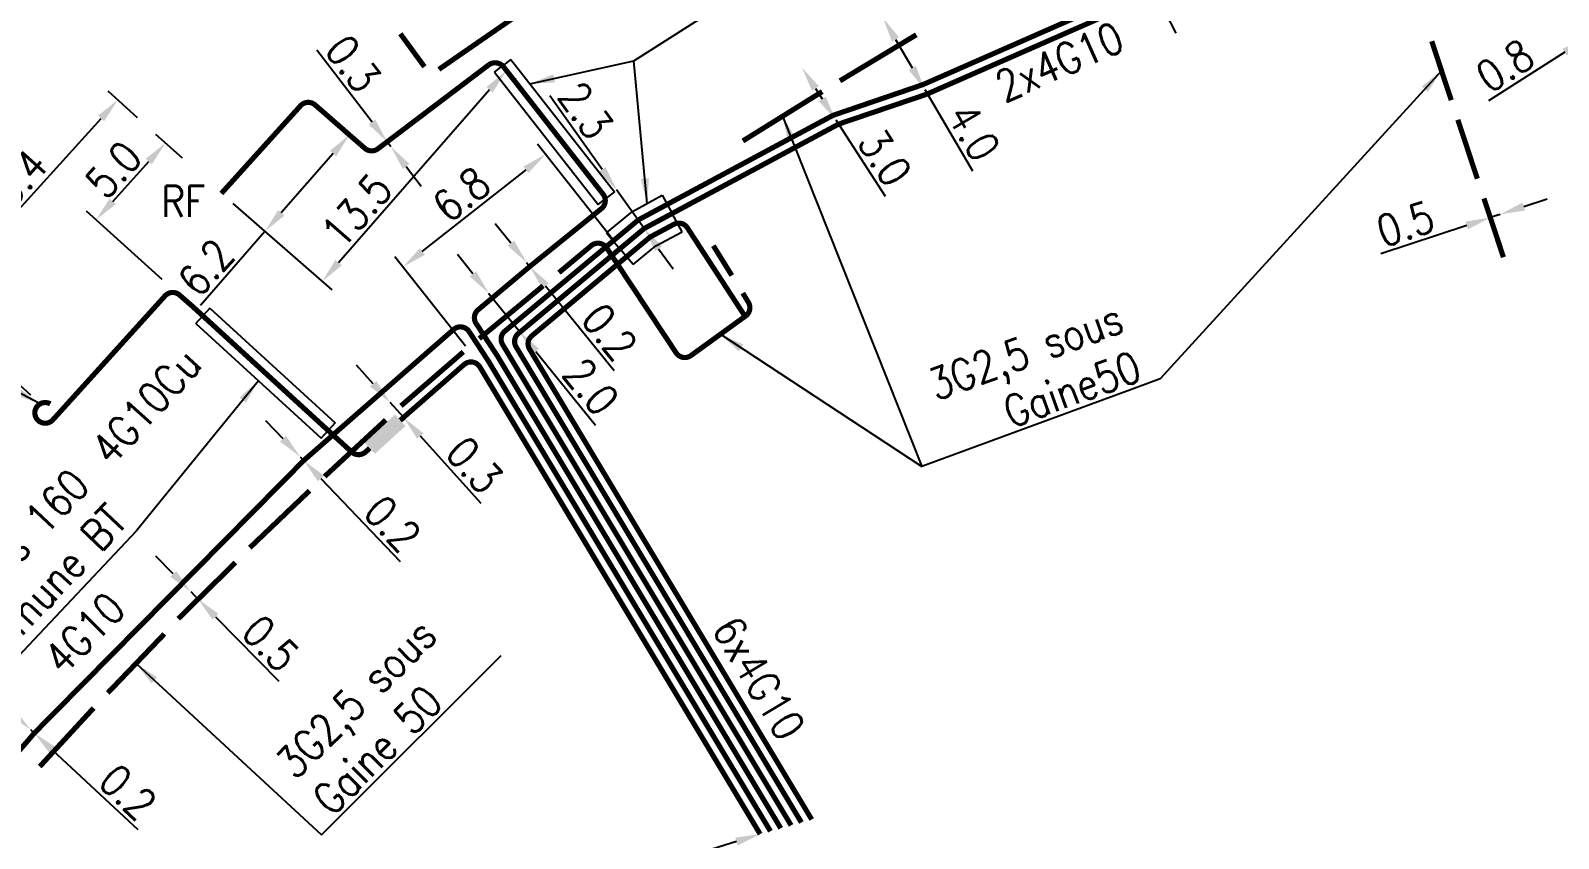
# Model space of a CAD drawing. Header units: millimetres. Extents: x 146415 to 147000, y 142979 to 144000.
# Drawn here: x 146747.6 to 146821.4, y 143028.2 to 143067.2 of the extents above; entities that cross this region are included whole.
import ezdxf
from ezdxf.enums import TextEntityAlignment as Align

# ---------------------------------------------------------------- set-up
doc = ezdxf.new("R2010")
doc.units = ezdxf.units.MM
doc.header["$PDMODE"] = 34
doc.linetypes.add('E_ST_CU', pattern=[2000, 1000, 1000])
doc.layers.get('0').update_dxf_attribs({"linetype": 'CONTINUOUS'})
doc.layers.get('Defpoints').update_dxf_attribs({"linetype": 'CONTINUOUS'})
for name, color, linetype in [('E_100', 3, 'CONTINUOUS'), ('E_300', 7, 'CONTINUOUS'), ('E_400', 7, 'CONTINUOUS')]:
    doc.layers.add(name, color=color, linetype=linetype)
doc.styles.get("Standard").update_dxf_attribs({"font": 'romans.shx', "width": 0.85})
doc.dimstyles.get("Standard").update_dxf_attribs({"dimtxt": 1.5, "dimasz": 1.2, "dimexe": 0.625, "dimexo": 0.625, "dimgap": 0.25, "dimtad": 1, "dimdec": 1, "dimzin": 0, "dimdsep": 46, "dimtxsty": 'Standard', "dimcen": -0.5, "dimadec": 0, "dimazin": 0, "dimtfac": 1, "dimtdec": 1, "dimtmove": 0, "dimatfit": 3, "dimfxl": 0, "dimtolj": 1, "dimtzin": 0, "dimarcsym": 0})

# ---------------------------------------------------------------- blocks, each defined once
blk = doc.blocks.new('*D18')
at = {"layer": 'Defpoints', "color": 0, "linetype": 'Continuous', "transparency": 16777216}
for p in [(146754.101, 143061.776), (146755.38, 143060.618), (146754.409, 143054.754)]:
    blk.add_point(p, dxfattribs=at)
at = {"layer": 'E_100', "color": 0, "linetype": 'Continuous', "lineweight": -2, "transparency": 16777216}
for p, q in [((146754.917, 143061.037), (146753.637, 143062.195)), ((146751.551, 143058.957), (146753.296, 143060.886)), ((146753.945, 143055.173), (146750.282, 143058.487))]:
    blk.add_line(p, q, dxfattribs=at)
at = {"layer": 'E_100', "color": 0, "linetype": 'Continuous', "transparency": 16777216}
for points in [[(146753.147, 143061.02), (146753.444, 143060.752), (146754.101, 143061.776)], [(146751.403, 143059.091), (146751.699, 143058.823), (146750.746, 143058.067)]]:
    blk.add_solid(points, dxfattribs=at)
at = {"layer": 'E_100', "color": 0, "linetype": 'Continuous', "transparency": 16777216, "insert": (146751.594, 143060.495), "char_height": 1.5, "attachment_point": 5, "rotation": 47.86866}
blk.add_mtext('\\A1;5.0', dxfattribs=at)
blk = doc.blocks.new('*D19')
at = {"layer": 'Defpoints', "color": 0, "linetype": 'Continuous', "transparency": 16777216}
for p in [(146751.795, 143063.856), (146753.206, 143062.58), (146748.056, 143049.171)]:
    blk.add_point(p, dxfattribs=at)
at = {"layer": 'E_100', "color": 0, "linetype": 'Continuous', "lineweight": -2, "transparency": 16777216}
for p, q in [((146752.743, 143062.999), (146751.332, 143064.276)), ((146743.612, 143054.809), (146750.99, 143062.966)), ((146747.593, 143049.59), (146742.343, 143054.338))]:
    blk.add_line(p, q, dxfattribs=at)
at = {"layer": 'E_100', "color": 0, "linetype": 'Continuous', "transparency": 16777216}
for points in [[(146750.842, 143063.101), (146751.139, 143062.832), (146751.795, 143063.856)], [(146743.463, 143054.943), (146743.76, 143054.675), (146742.807, 143053.919)]]:
    blk.add_solid(points, dxfattribs=at)
at = {"layer": 'E_100', "color": 0, "linetype": 'Continuous', "transparency": 16777216, "insert": (146746.687, 143059.699), "char_height": 1.5, "attachment_point": 5, "rotation": 47.86866}
blk.add_mtext('\\A1;13.4', dxfattribs=at)
blk = doc.blocks.new('*D29')
at = {"layer": 'Defpoints', "color": 0, "linetype": 'Continuous', "transparency": 16777216}
for p in [(146772.451, 143061.23), (146776.075, 143056.642), (146768.972, 143051.467)]:
    blk.add_point(p, dxfattribs=at)
at = {"layer": 'E_100', "color": 0, "linetype": 'Continuous', "lineweight": -2, "transparency": 16777216}
for p, q in [((146775.688, 143057.132), (146772.064, 143061.72)), ((146766.502, 143056.53), (146771.509, 143060.486)), ((146768.584, 143051.958), (146765.173, 143056.276))]:
    blk.add_line(p, q, dxfattribs=at)
at = {"layer": 'E_100', "color": 0, "linetype": 'Continuous', "transparency": 16777216}
for points in [[(146771.385, 143060.643), (146771.633, 143060.329), (146772.451, 143061.23)], [(146766.378, 143056.686), (146766.626, 143056.373), (146765.56, 143055.786)]]:
    blk.add_solid(points, dxfattribs=at)
at = {"layer": 'E_100', "color": 0, "linetype": 'Continuous', "transparency": 16777216, "insert": (146768.386, 143059.292), "char_height": 1.5, "attachment_point": 5, "rotation": 38.30984}
blk.add_mtext('\\A1;6.8', dxfattribs=at)
blk = doc.blocks.new('*D30')
at = {"layer": 'Defpoints', "color": 0, "linetype": 'Continuous', "transparency": 16777216}
for p in [(146764.934, 143049.251), (146764.934, 143049.251), (146765.602, 143048.508)]:
    blk.add_point(p, dxfattribs=at)
at = {"layer": 'E_100', "color": 0, "linetype": 'Continuous', "lineweight": -2, "transparency": 16777216}
for p, q in [((146764.131, 143050.142), (146763.328, 143051.034)), ((146764.469, 143048.832), (146764.469, 143048.832)), ((146764.934, 143049.251), (146765.602, 143048.508)), ((146765.138, 143048.09), (146765.138, 143048.09)), ((146766.405, 143047.617), (146769.331, 143044.367))]:
    blk.add_line(p, q, dxfattribs=at)
at = {"layer": 'E_100', "color": 0, "linetype": 'Continuous', "transparency": 16777216}
for points in [[(146764.279, 143050.276), (146763.982, 143050.009), (146764.934, 143049.251)], [(146766.554, 143047.75), (146766.256, 143047.483), (146765.602, 143048.508)]]:
    blk.add_solid(points, dxfattribs=at)
at = {"layer": 'E_100', "color": 0, "linetype": 'Continuous', "transparency": 16777216, "insert": (146769.013, 143046.215), "char_height": 1.5, "attachment_point": 5, "rotation": 312.00121}
blk.add_mtext('\\A1;0.3', dxfattribs=at)
blk = doc.blocks.new('*D31')
at = {"layer": 'Defpoints', "color": 0, "linetype": 'Continuous', "transparency": 16777216}
for p in [(146782.816, 143028.375), (146763.444, 143022.308), (146764.353, 143019.407)]:
    blk.add_point(p, dxfattribs=at)
at = {"layer": 'E_100', "color": 0, "linetype": 'Continuous', "lineweight": -2, "transparency": 16777216}
for p, q in [((146781.671, 143028.016), (146764.589, 143022.667)), ((146764.166, 143020.004), (146763.257, 143022.904))]:
    blk.add_line(p, q, dxfattribs=at)
at = {"layer": 'E_100', "color": 0, "linetype": 'Continuous', "transparency": 16777216}
for points in [[(146781.611, 143028.207), (146781.73, 143027.825), (146782.816, 143028.375)], [(146764.53, 143022.858), (146764.649, 143022.476), (146763.444, 143022.308)]]:
    blk.add_solid(points, dxfattribs=at)
at = {"layer": 'E_100', "color": 0, "linetype": 'Continuous', "transparency": 16777216, "insert": (146772.831, 143026.296), "char_height": 1.5, "attachment_point": 5, "rotation": 17.38956}
blk.add_mtext('\\A1;19.8', dxfattribs=at)
blk = doc.blocks.new('E_300_02')
at = {"color": 0, "linetype": 'Continuous'}
blk.add_solid([(-1, 0.75), (-1, 0), (1, 0.75), (1, 0)], dxfattribs=at)
at = {"color": 0, "linetype": 'Continuous', "width": 0.75, "flags": 3}
for tag, p in [('DEF_LEG', (0, -4.25)), ('DEF_COUP', (0, -6.75)), ('DEF_TYPE', (0, -9.25))]:
    blk.add_attdef(tag, text='', height=1.2, dxfattribs=at).set_placement(p, align=Align.MIDDLE)
blk = doc.blocks.new('*D46')
at = {"layer": 'Defpoints', "color": 0, "linetype": 'Continuous', "transparency": 16777216}
for p in [(146823.355, 143067.244), (146823.355, 143067.244), (146822.681, 143066.814)]:
    blk.add_point(p, dxfattribs=at)
at = {"layer": 'E_100', "color": 0, "linetype": 'Continuous', "lineweight": -2, "transparency": 16777216}
for p, q in [((146824.367, 143067.89), (146825.378, 143068.536)), ((146823.355, 143067.244), (146822.681, 143066.814)), ((146821.67, 143066.168), (146817.986, 143063.814))]:
    blk.add_line(p, q, dxfattribs=at)
at = {"layer": 'E_100', "color": 0, "linetype": 'Continuous', "transparency": 16777216}
for points in [[(146824.259, 143068.059), (146824.474, 143067.722), (146823.355, 143067.244)], [(146821.562, 143066.336), (146821.777, 143065.999), (146822.681, 143066.814)]]:
    blk.add_solid(points, dxfattribs=at)
at = {"layer": 'E_100', "color": 0, "linetype": 'Continuous', "transparency": 16777216, "insert": (146818.784, 143065.511), "char_height": 1.5, "attachment_point": 5, "rotation": 32.57066}
blk.add_mtext('\\A1;0.8', dxfattribs=at)
blk = doc.blocks.new('*D49')
at = {"layer": 'Defpoints', "color": 0, "linetype": 'Continuous', "transparency": 16777216}
for p in [(146800.62, 143071.422), (146800.62, 143071.422), (146801.781, 143069.208)]:
    blk.add_point(p, dxfattribs=at)
at = {"layer": 'E_100', "color": 0, "linetype": 'Continuous', "lineweight": -2, "transparency": 16777216}
for p, q in [((146800.063, 143072.485), (146797.905, 143076.601)), ((146801.781, 143069.208), (146800.62, 143071.422)), ((146802.338, 143068.145), (146802.896, 143067.082))]:
    blk.add_line(p, q, dxfattribs=at)
at = {"layer": 'E_100', "color": 0, "linetype": 'Continuous', "transparency": 16777216}
for points in [[(146800.24, 143072.577), (146799.886, 143072.392), (146800.62, 143071.422)], [(146802.516, 143068.238), (146802.161, 143068.052), (146801.781, 143069.208)]]:
    blk.add_solid(points, dxfattribs=at)
at = {"layer": 'E_100', "color": 0, "linetype": 'Continuous', "transparency": 16777216, "insert": (146799.527, 143075.661), "char_height": 1.5, "attachment_point": 5, "rotation": 297.66902}
blk.add_mtext('\\A1;2.5', dxfattribs=at)
blk = doc.blocks.new('*D50')
at = {"layer": 'Defpoints', "color": 0, "linetype": 'Continuous', "transparency": 16777216}
for p in [(146784.834, 143065.421), (146784.834, 143065.421), (146786.463, 143062.902)]:
    blk.add_point(p, dxfattribs=at)
at = {"layer": 'E_100', "color": 0, "linetype": 'Continuous', "lineweight": -2, "transparency": 16777216}
for p, q in [((146785.485, 143064.413), (146785.811, 143063.909)), ((146786.463, 143062.902), (146788.856, 143059.202))]:
    blk.add_line(p, q, dxfattribs=at)
at = {"layer": 'E_100', "color": 0, "linetype": 'Continuous', "transparency": 16777216}
for points in [[(146785.653, 143064.522), (146785.318, 143064.304), (146784.834, 143065.421)], [(146785.979, 143064.018), (146785.643, 143063.801), (146786.463, 143062.902)]]:
    blk.add_solid(points, dxfattribs=at)
at = {"layer": 'E_100', "color": 0, "linetype": 'Continuous', "transparency": 16777216, "insert": (146788.835, 143061.076), "char_height": 1.5, "attachment_point": 5, "rotation": 302.89703}
blk.add_mtext('\\A1;3.0', dxfattribs=at)
blk = doc.blocks.new('*D51')
at = {"layer": 'Defpoints', "color": 0, "linetype": 'Continuous', "transparency": 16777216}
for p in [(146788.746, 143067.819), (146788.746, 143067.819), (146790.765, 143064.366)]:
    blk.add_point(p, dxfattribs=at)
at = {"layer": 'E_100', "color": 0, "linetype": 'Continuous', "lineweight": -2, "transparency": 16777216}
for p, q in [((146789.352, 143066.783), (146790.159, 143065.402)), ((146790.765, 143064.366), (146793.068, 143060.428))]:
    blk.add_line(p, q, dxfattribs=at)
at = {"layer": 'E_100', "color": 0, "linetype": 'Continuous', "transparency": 16777216}
for points in [[(146789.524, 143066.884), (146789.179, 143066.682), (146788.746, 143067.819)], [(146790.332, 143065.503), (146789.987, 143065.301), (146790.765, 143064.366)]]:
    blk.add_solid(points, dxfattribs=at)
at = {"layer": 'E_100', "color": 0, "linetype": 'Continuous', "transparency": 16777216, "insert": (146793.131, 143062.302), "char_height": 1.5, "attachment_point": 5, "rotation": 300.3205}
blk.add_mtext('\\A1;4.0', dxfattribs=at)
blk = doc.blocks.new('*D52')
at = {"layer": 'Defpoints', "color": 0, "linetype": 'Continuous', "transparency": 16777216}
for p in [(146769.702, 143054.522), (146769.702, 143054.522), (146771.166, 143052.592)]:
    blk.add_point(p, dxfattribs=at)
at = {"layer": 'E_100', "color": 0, "linetype": 'Continuous', "lineweight": -2, "transparency": 16777216}
for p, q in [((146768.948, 143055.455), (146768.193, 143056.388)), ((146769.702, 143054.522), (146771.224, 143052.639)), ((146771.652, 143052.985), (146771.71, 143053.032)), ((146771.979, 143051.706), (146774.863, 143048.138))]:
    blk.add_line(p, q, dxfattribs=at)
at = {"layer": 'E_100', "color": 0, "linetype": 'Continuous', "transparency": 16777216}
for points in [[(146769.103, 143055.58), (146768.792, 143055.329), (146769.702, 143054.522)], [(146772.134, 143051.832), (146771.823, 143051.58), (146771.224, 143052.639)]]:
    blk.add_solid(points, dxfattribs=at)
at = {"layer": 'E_100', "color": 0, "linetype": 'Continuous', "transparency": 16777216, "insert": (146774.644, 143050), "char_height": 1.5, "attachment_point": 5, "rotation": 308.95578}
blk.add_mtext('\\A1;2.0', dxfattribs=at)
blk = doc.blocks.new('*D53')
at = {"layer": 'Defpoints', "color": 0, "linetype": 'Continuous', "transparency": 16777216}
for p in [(146771.535, 143056.003), (146771.535, 143056.003), (146771.692, 143055.809)]:
    blk.add_point(p, dxfattribs=at)
at = {"layer": 'E_100', "color": 0, "linetype": 'Continuous', "lineweight": -2, "transparency": 16777216}
for p, q in [((146770.78, 143056.936), (146770.026, 143057.869)), ((146771.535, 143056.003), (146771.692, 143055.809)), ((146772.446, 143054.875), (146775.759, 143050.778))]:
    blk.add_line(p, q, dxfattribs=at)
at = {"layer": 'E_100', "color": 0, "linetype": 'Continuous', "transparency": 16777216}
for points in [[(146770.936, 143057.062), (146770.625, 143056.81), (146771.535, 143056.003)], [(146772.602, 143055.001), (146772.291, 143054.75), (146771.692, 143055.809)]]:
    blk.add_solid(points, dxfattribs=at)
at = {"layer": 'E_100', "color": 0, "linetype": 'Continuous', "transparency": 16777216, "insert": (146775.539, 143052.64), "char_height": 1.5, "attachment_point": 5, "rotation": 308.95578}
blk.add_mtext('\\A1;0.2', dxfattribs=at)
blk = doc.blocks.new('*D55')
at = {"layer": 'Defpoints', "color": 0, "linetype": 'Continuous', "transparency": 16777216}
for p in [(146761.421, 143063.531), (146756.874, 143059.271), (146758.903, 143057.5)]:
    blk.add_point(p, dxfattribs=at)
at = {"layer": 'E_100', "color": 0, "linetype": 'Continuous', "lineweight": -2, "transparency": 16777216}
for p, q in [((146761.892, 143063.12), (146763.45, 143061.76)), ((146762.191, 143061.267), (146759.692, 143058.404)), ((146757.344, 143058.86), (146759.374, 143057.089)), ((146758.903, 143057.5), (146755.784, 143053.926))]:
    blk.add_line(p, q, dxfattribs=at)
at = {"layer": 'E_100', "color": 0, "linetype": 'Continuous', "transparency": 16777216}
for points in [[(146762.04, 143061.399), (146762.341, 143061.136), (146762.98, 143062.171)], [(146759.541, 143058.535), (146759.843, 143058.272), (146758.903, 143057.5)]]:
    blk.add_solid(points, dxfattribs=at)
at = {"layer": 'E_100', "color": 0, "linetype": 'Continuous', "transparency": 16777216, "insert": (146756.053, 143055.755), "char_height": 1.5, "attachment_point": 5, "rotation": 48.88888}
blk.add_mtext('\\A1;6.2', dxfattribs=at)
blk = doc.blocks.new('*D56')
at = {"layer": 'Defpoints', "color": 0, "linetype": 'Continuous', "transparency": 16777216}
for p in [(146770.095, 143065.647), (146756.874, 143059.271), (146761.667, 143055.087)]:
    blk.add_point(p, dxfattribs=at)
at = {"layer": 'E_100', "color": 0, "linetype": 'Continuous', "lineweight": -2, "transparency": 16777216}
for p, q in [((146770.566, 143065.236), (146771.013, 143064.846)), ((146769.753, 143064.353), (146762.456, 143055.991)), ((146757.344, 143058.86), (146762.138, 143054.676))]:
    blk.add_line(p, q, dxfattribs=at)
at = {"layer": 'E_100', "color": 0, "linetype": 'Continuous', "transparency": 16777216}
for points in [[(146769.603, 143064.484), (146769.904, 143064.221), (146770.542, 143065.257)], [(146762.306, 143056.123), (146762.607, 143055.86), (146761.667, 143055.087)]]:
    blk.add_solid(points, dxfattribs=at)
at = {"layer": 'E_100', "color": 0, "linetype": 'Continuous', "transparency": 16777216, "insert": (146763.332, 143058.515), "char_height": 1.5, "attachment_point": 5, "rotation": 48.88888}
blk.add_mtext('\\A1;13.5', dxfattribs=at)
blk = doc.blocks.new('*D57')
at = {"layer": 'Defpoints', "color": 0, "linetype": 'Continuous', "transparency": 16777216}
for p in [(146764.804, 143061.835), (146764.987, 143061.597), (146764.987, 143061.597)]:
    blk.add_point(p, dxfattribs=at)
at = {"layer": 'E_100', "color": 0, "linetype": 'Continuous', "lineweight": -2, "transparency": 16777216}
for p, q in [((146764.073, 143062.786), (146761.4, 143066.259)), ((146764.987, 143061.597), (146764.804, 143061.835)), ((146765.719, 143060.646), (146766.451, 143059.695))]:
    blk.add_line(p, q, dxfattribs=at)
at = {"layer": 'E_100', "color": 0, "linetype": 'Continuous', "transparency": 16777216}
for points in [[(146764.231, 143062.908), (146763.914, 143062.664), (146764.804, 143061.835)], [(146765.878, 143060.768), (146765.561, 143060.524), (146764.987, 143061.597)]]:
    blk.add_solid(points, dxfattribs=at)
at = {"layer": 'E_100', "color": 0, "linetype": 'Continuous', "transparency": 16777216, "insert": (146763.159, 143065.612), "char_height": 1.5, "attachment_point": 5, "rotation": 307.57867}
blk.add_mtext('\\A1;0.3', dxfattribs=at)
blk = doc.blocks.new('*D58')
at = {"layer": 'Defpoints', "color": 0, "linetype": 'Continuous', "transparency": 16777216}
for p in [(146760.604, 143046.615), (146760.604, 143046.615), (146760.776, 143046.434)]:
    blk.add_point(p, dxfattribs=at)
at = {"layer": 'E_100', "color": 0, "linetype": 'Continuous', "lineweight": -2, "transparency": 16777216}
for p, q in [((146759.776, 143047.484), (146758.949, 143048.354)), ((146760.604, 143046.615), (146760.776, 143046.434)), ((146761.603, 143045.565), (146765.431, 143041.544))]:
    blk.add_line(p, q, dxfattribs=at)
at = {"layer": 'E_100', "color": 0, "linetype": 'Continuous', "transparency": 16777216}
for points in [[(146759.921, 143047.622), (146759.631, 143047.347), (146760.604, 143046.615)], [(146761.748, 143045.703), (146761.458, 143045.427), (146760.776, 143046.434)]]:
    blk.add_solid(points, dxfattribs=at)
at = {"layer": 'E_100', "color": 0, "linetype": 'Continuous', "transparency": 16777216, "insert": (146765.062, 143043.382), "char_height": 1.5, "attachment_point": 5, "rotation": 313.58801}
blk.add_mtext('\\A1;0.2', dxfattribs=at)
blk = doc.blocks.new('*D59')
at = {"layer": 'Defpoints', "color": 0, "linetype": 'Continuous', "transparency": 16777216}
for p in [(146747.582, 143033.428), (146747.582, 143033.428), (146747.764, 143033.258)]:
    blk.add_point(p, dxfattribs=at)
at = {"layer": 'E_100', "color": 0, "linetype": 'Continuous', "lineweight": -2, "transparency": 16777216}
for p, q in [((146746.704, 143034.247), (146745.827, 143035.066)), ((146747.582, 143033.428), (146747.764, 143033.258)), ((146748.642, 143032.439), (146752.762, 143028.595))]:
    blk.add_line(p, q, dxfattribs=at)
at = {"layer": 'E_100', "color": 0, "linetype": 'Continuous', "transparency": 16777216}
for points in [[(146746.841, 143034.393), (146746.568, 143034.101), (146747.582, 143033.428)], [(146748.778, 143032.585), (146748.505, 143032.293), (146747.764, 143033.258)]]:
    blk.add_solid(points, dxfattribs=at)
at = {"layer": 'E_100', "color": 0, "linetype": 'Continuous', "transparency": 16777216, "insert": (146752.285, 143030.408), "char_height": 1.5, "attachment_point": 5, "rotation": 316.98066}
blk.add_mtext('\\A1;0.2', dxfattribs=at)
blk = doc.blocks.new('*D70')
at = {"layer": 'Defpoints', "color": 0, "linetype": 'Continuous', "transparency": 16777216}
for p in [(146818.075, 143058.17), (146818.549, 143058.328), (146818.549, 143058.328)]:
    blk.add_point(p, dxfattribs=at)
at = {"layer": 'E_100', "color": 0, "linetype": 'Continuous', "lineweight": -2, "transparency": 16777216}
for p, q in [((146819.688, 143058.705), (146820.827, 143059.083)), ((146816.936, 143057.792), (146812.786, 143056.417)), ((146818.549, 143058.328), (146818.075, 143058.17))]:
    blk.add_line(p, q, dxfattribs=at)
at = {"layer": 'E_100', "color": 0, "linetype": 'Continuous', "transparency": 16777216}
for points in [[(146819.625, 143058.895), (146819.751, 143058.515), (146818.549, 143058.328)], [(146816.873, 143057.982), (146816.999, 143057.603), (146818.075, 143058.17)]]:
    blk.add_solid(points, dxfattribs=at)
at = {"layer": 'E_100', "color": 0, "linetype": 'Continuous', "transparency": 16777216, "insert": (146813.977, 143057.865), "char_height": 1.5, "attachment_point": 5, "rotation": 18.34578}
blk.add_mtext('\\A1;0.5', dxfattribs=at)
blk = doc.blocks.new('*D72')
at = {"layer": 'Defpoints', "color": 0, "linetype": 'Continuous', "transparency": 16777216}
for p in [(146755.317, 143040.095), (146755.317, 143040.095), (146755.668, 143039.739)]:
    blk.add_point(p, dxfattribs=at)
at = {"layer": 'E_100', "color": 0, "linetype": 'Continuous', "lineweight": -2, "transparency": 16777216}
for p, q in [((146754.476, 143040.951), (146753.635, 143041.807)), ((146755.317, 143040.095), (146755.668, 143039.739)), ((146756.509, 143038.883), (146759.574, 143035.766))]:
    blk.add_line(p, q, dxfattribs=at)
at = {"layer": 'E_100', "color": 0, "linetype": 'Continuous', "transparency": 16777216}
for points in [[(146754.619, 143041.091), (146754.333, 143040.811), (146755.317, 143040.095)], [(146756.652, 143039.023), (146756.367, 143038.743), (146755.668, 143039.739)]]:
    blk.add_solid(points, dxfattribs=at)
at = {"layer": 'E_100', "color": 0, "linetype": 'Continuous', "transparency": 16777216, "insert": (146759.175, 143037.598), "char_height": 1.5, "attachment_point": 5, "rotation": 314.51533}
blk.add_mtext('\\A1;0.5', dxfattribs=at)
blk = doc.blocks.new('*D74')
at = {"layer": 'Defpoints', "color": 0, "linetype": 'Continuous', "transparency": 16777216}
for p in [(146775.884, 143059.519), (146775.884, 143059.519), (146777.218, 143057.646)]:
    blk.add_point(p, dxfattribs=at)
at = {"layer": 'E_100', "color": 0, "linetype": 'Continuous', "lineweight": -2, "transparency": 16777216}
for p, q in [((146775.188, 143060.497), (146772.652, 143064.058)), ((146777.218, 143057.646), (146775.884, 143059.519)), ((146777.914, 143056.668), (146778.61, 143055.691))]:
    blk.add_line(p, q, dxfattribs=at)
at = {"layer": 'E_100', "color": 0, "linetype": 'Continuous', "transparency": 16777216}
for points in [[(146775.351, 143060.613), (146775.025, 143060.381), (146775.884, 143059.519)], [(146778.077, 143056.784), (146777.751, 143056.552), (146777.218, 143057.646)]]:
    blk.add_solid(points, dxfattribs=at)
at = {"layer": 'E_100', "color": 0, "linetype": 'Continuous', "transparency": 16777216, "insert": (146774.387, 143063.346), "char_height": 1.5, "attachment_point": 5, "rotation": 305.45116}
blk.add_mtext('\\A1;2.3', dxfattribs=at)

msp = doc.modelspace()

# ---------------------------------------------------------------- linework, layer by layer
at = {"layer": 'E_100', "linetype": 'E_ST_CU', "const_width": 0.25, "flags": 128}
for points in [[(146784.31, 143028.8), (146770.377, 143052.041, -0.372684), (146770.49, 143052.686), (146776.897, 143058.03, -0.05052), (146776.981, 143058.086), (146786.293, 143063.092, -0.039309), (146786.365, 143063.124), (146790.662, 143064.595, 0.021062), (146790.702, 143064.61), (146801.602, 143069.402, 0.059504), (146801.704, 143069.462), (146804.152, 143071.253, -0.277903), (146804.666, 143071.299), (146806.163, 143070.571)], [(146784.808, 143028.941), (146771.028, 143051.927, -0.372684), (146771.141, 143052.572), (146777.179, 143057.613, -0.050668), (146777.263, 143057.67), (146786.565, 143062.67, -0.039748), (146786.638, 143062.702), (146790.827, 143064.123, 0.021775), (146790.868, 143064.139), (146801.853, 143068.966, 0.057689), (146801.953, 143069.024), (146804.204, 143070.672, -0.277929), (146804.718, 143070.718), (146806.404, 143069.898)], [(146783.812, 143028.658), (146770.138, 143051.467), (146769.103, 143053.049, -0.385417), (146769.195, 143053.714), (146771.692, 143055.809), (146775.151, 143058.605, 0.409248), (146775.231, 143059.302), (146770.409, 143065.477, 0.37148), (146769.727, 143065.567), (146764.804, 143061.835), (146764.804, 143061.835), (146764.354, 143061.497, -0.353993), (146763.725, 143061.52), (146761.321, 143063.619, 0.40937), (146760.621, 143063.577), (146756.797, 143059.34)], [(146785.306, 143029.083), (146771.679, 143051.813, -0.372684), (146771.792, 143052.458), (146777.499, 143057.23), (146778.646, 143057.846, -0.39), (146779.302, 143057.678), (146782.086, 143053.397)], [(146773.099, 143055.513), (146774.664, 143056.819, -0.447014), (146775.402, 143056.71), (146778.761, 143051.632, 0.426743), (146779.472, 143051.503), (146782.112, 143053.415, 0.390103), (146782.246, 143054.079), (146781.977, 143054.524)], [(146748.536, 143049.169), (146748.536, 143049.169, 0.382304), (146747.884, 143049.027, 0.382304), (146747.954, 143048.363), (146747.954, 143048.363), (146747.954, 143048.363, 0.382304), (146748.621, 143048.36, 0.027547), (146748.66, 143048.399), (146748.788, 143048.54), (146754.078, 143054.389, -0.409846), (146754.779, 143054.429), (146755.415, 143053.871), (146763.086, 143046.846, 0.387405), (146763.76, 143046.845), (146763.96, 143047.026)], [(146783.314, 143028.517), (146769.709, 143051.21), (146768.755, 143052.672, 0.449834), (146768.013, 143052.767), (146760.776, 143046.434), (146747.764, 143033.258), (146743.649, 143028.442, 0.442206), (146743.741, 143027.708), (146745.621, 143026.387), (146747.71, 143024.901, -0.412498), (146747.829, 143024.206), (146747.723, 143024.055)], [(146765.436, 143048.376), (146765.436, 143048.376, 0.003781), (146765.436, 143048.376), (146768.521, 143051.072, -0.468136), (146769.28, 143050.953), (146782.816, 143028.375)]]:
    msp.add_lwpolyline(points, format="xyb", dxfattribs=at)
for points in [[(146767.301, 143065.334), (146773.81, 143069.833)], [(146765.44, 143067.057), (146766.605, 143065.459)], [(146786.668, 143064.781), (146790.356, 143067.006)], [(146815.247, 143066.693), (146815.249, 143066.687), (146816.191, 143063.846)], [(146781.98, 143061.876), (146785.813, 143064.261)], [(146816.506, 143062.897), (146817.451, 143060.05)], [(146817.766, 143059.101), (146818.075, 143058.17), (146818.71, 143056.255)], [(146781.449, 143055.373), (146780.554, 143056.814)], [(146769.251, 143052.321), (146772.331, 143054.873)], [(146765.471, 143049.073), (146768.482, 143051.682)], [(146761.783, 143045.659), (146764.737, 143048.394)], [(146765.436, 143048.376), (146765.602, 143048.508)], [(146758.17, 143042.216), (146761.055, 143044.973)], [(146754.717, 143038.787), (146755.676, 143039.73), (146757.474, 143041.498)], [(146751.312, 143035.2), (146754.042, 143038.049)], [(146748.027, 143031.642), (146750.629, 143034.47)]]:
    msp.add_lwpolyline(points, dxfattribs=at)
at = {"layer": 'E_400', "color": 7, "linetype": 'CONTINUOUS'}
for p, q in [((146770.775, 143065.816), (146770.381, 143065.508)), ((146770.775, 143065.816), (146775.776, 143059.422)), ((146769.987, 143065.199), (146770.381, 143065.508)), ((146769.987, 143065.199), (146774.989, 143058.806)), ((146774.989, 143058.806), (146775.382, 143059.114)), ((146775.776, 143059.422), (146775.382, 143059.114)), ((146776.646, 143058.469), (146778.091, 143059.25)), ((146778.091, 143059.25), (146778.566, 143058.371)), ((146775.403, 143057.435), (146776.646, 143058.469)), ((146779.042, 143057.491), (146778.566, 143058.371)), ((146775.403, 143057.435), (146776.043, 143056.666)), ((146777.773, 143056.805), (146779.042, 143057.491)), ((146776.683, 143055.898), (146776.043, 143056.666)), ((146776.683, 143055.898), (146777.773, 143056.805)), ((146755.56, 143053.06), (146755.898, 143053.429)), ((146756.236, 143053.797), (146755.898, 143053.429)), ((146756.236, 143053.797), (146762.289, 143048.255)), ((146755.56, 143053.06), (146761.613, 143047.517)), ((146762.289, 143048.255), (146761.951, 143047.886)), ((146761.613, 143047.517), (146761.951, 143047.886))]:
    msp.add_line(p, q, dxfattribs=at)

# ---------------------------------------------------------------- block references
at = {"layer": 'E_300', "rotation": 42.30348509545517}
msp.add_blockref('E_300_02', (146764.949, 143047.426), dxfattribs=at)

# ---------------------------------------------------------------- texts
at = {"layer": 'E_100', "linetype": 'Continuous', "width": 0.85}
for s, rotation, p in [('2x4G10', 23.72232, (146797.266, 143065.698)), ('6x4G10', 300.94281, (146782.751, 143035.913))]:
    msp.add_text(s, height=1.5, rotation=rotation, dxfattribs=at).set_placement(p, align=Align.MIDDLE)
msp.add_text('RF', height=1.5, dxfattribs=at).set_placement((146753.897, 143058.203))
for s, rotation, p in [('4G10Cu', 47.86866, (146751.502, 143046.106)), ('4G10', 45.36042, (146749.159, 143035.99))]:
    msp.add_text(s, height=1.5, rotation=rotation, dxfattribs=at).set_placement(p)
at = {"layer": 'E_100', "linetype": 'Continuous', "char_height": 1.5}
for s, insert, attachment_point, rotation in [('3G2,5 sous\\PGaine50', (146801.344, 143050.351), 9, 20.21323), ('3G2,5 sous\\PGaine 50', (146762.134, 143029.188), 7, 44.93801)]:
    msp.add_mtext(s, dxfattribs=dict(at, insert=insert, attachment_point=attachment_point, rotation=rotation))
at = {"layer": 'E_400', "linetype": 'Continuous', "insert": (146749.436, 143046.159), "char_height": 1.5, "attachment_point": 3, "rotation": 46.73227}
msp.add_mtext('\\A1;2 Gaines 160^JCommune BT', dxfattribs=at)

# ---------------------------------------------------------------- dimensions: what is measured, and where the dimension line sits
at = {"layer": 'E_100', "linetype": 'Continuous'}
for base, p1, p2, angle, picture, middle in [((146800.62, 143071.422), (146801.781, 143069.208), (146800.62, 143071.422), 297.66902, '*D49', (146798.641, 143075.197)), ((146823.355, 143067.244), (146822.681, 143066.814), (146823.355, 143067.244), 212.57066, '*D46', (146819.322, 143064.668)), ((146764.987, 143061.597), (146764.804, 143061.835), (146764.987, 143061.597), 127.57867, '*D57', (146762.367, 143065.002)), ((146788.746, 143067.819), (146790.765, 143064.366), (146788.746, 143067.819), 300.3205, '*D51', (146792.267, 143061.797)), ((146761.667, 143055.087), (146770.095, 143065.647), (146756.874, 143059.271), 48.88888, '*D56', (146764.085, 143057.858)), ((146775.884, 143059.519), (146777.218, 143057.646), (146775.884, 143059.519), 305.45116, '*D74', (146773.572, 143062.766)), ((146784.834, 143065.421), (146786.463, 143062.902), (146784.834, 143065.421), 302.89703, '*D50', (146787.995, 143060.533)), ((146751.795, 143063.856), (146748.056, 143049.171), (146753.206, 143062.58), 227.86866, '*D19', (146747.428, 143059.028)), ((146758.903, 143057.5), (146761.421, 143063.531), (146756.874, 143059.271), 48.88888, '*D55', (146756.807, 143055.098)), ((146754.101, 143061.776), (146754.409, 143054.754), (146755.38, 143060.618), 227.86866, '*D18', (146752.335, 143059.825)), ((146818.549, 143058.328), (146818.075, 143058.17), (146818.549, 143058.328), 198.34578, '*D70', (146814.291, 143056.916)), ((146755.317, 143040.095), (146755.668, 143039.739), (146755.317, 143040.095), 314.51533, '*D72', (146758.462, 143036.897))]:
    dim = msp.add_linear_dim(base=base, p1=p1, p2=p2, angle=angle, dimstyle='Standard', dxfattribs=at)
    dim.commit()
    dim.dimension.update_dxf_attribs({"geometry": picture, "text_midpoint": middle, "dimtype": 160})
for base, p1, p2, angle, text, picture, middle in [((146772.451, 143061.23), (146768.972, 143051.467), (146776.075, 143056.642), 218.30984, '6.8', '*D29', (146769.006, 143058.508)), ((146771.535, 143056.003), (146771.692, 143055.809), (146771.535, 143056.003), 308.95578, '0.2', '*D53', (146774.762, 143052.012)), ((146769.702, 143054.522), (146771.166, 143052.592), (146769.702, 143054.522), 308.95578, '2.0', '*D52', (146773.866, 143049.371)), ((146764.934, 143049.251), (146765.602, 143048.508), (146764.934, 143049.251), 312.00121, '0.3', '*D30', (146768.27, 143045.546)), ((146760.604, 143046.615), (146760.776, 143046.434), (146760.604, 143046.615), 313.58801, '0.2', '*D58', (146764.337, 143042.693)), ((146747.582, 143033.428), (146747.764, 143033.258), (146747.582, 143033.428), 316.98066, '0.2', '*D59', (146751.602, 143029.676)), ((146763.444, 143022.308), (146782.816, 143028.375), (146764.353, 143019.407), 17.38956, '19.8', '*D31', (146773.13, 143025.341))]:
    dim = msp.add_linear_dim(base=base, p1=p1, p2=p2, angle=angle, text=text, dimstyle='Standard', dxfattribs=at)
    dim.commit()
    dim.dimension.update_dxf_attribs({"geometry": picture, "text_midpoint": middle, "dimtype": 160})

# ---------------------------------------------------------------- leaders
at = {"layer": 'E_100', "linetype": 'Continuous', "annotation_type": 0, "has_hookline": 1, "text_width": 10.807}
for points, hookline_direction, horizontal_direction in [([(146815.72, 143065.267), (146802.126, 143050.372), (146801, 143049.958)], 1, (0.938413, 0.345515, 0)), ([(146752.677, 143036.625), (146761.64, 143028.343), (146762.49, 143029.191)], 0, (0.707871, 0.706341, 0))]:
    msp.add_leader(points, dimstyle='Standard', dxfattribs=dict(at, hookline_direction=hookline_direction, horizontal_direction=horizontal_direction))
at = {"layer": 'E_100', "linetype": 'Continuous'}
for points in [[(146783.897, 143063.069), (146790.624, 143046.137)], [(146780.893, 143052.532), (146790.624, 143046.137)]]:
    msp.add_leader(points, dimstyle='Standard', dxfattribs=at)
at = {"layer": 'E_100', "linetype": 'Continuous', "annotation_type": 0, "has_hookline": 1, "hookline_direction": 1, "text_width": 23.071}
msp.add_leader([(146747.975, 143049.207), (146734.906, 143056.182), (146733.706, 143056.182)], dimstyle='Standard', override={"dimgap": 1, "dimtad": 1}, dxfattribs=at)
at = {"layer": 'E_400', "linetype": 'Continuous', "annotation_type": 0, "has_hookline": 1, "hookline_direction": 0, "text_width": 9.714, "horizontal_direction": (0.843316, 0.537419, 0)}
msp.add_leader([(146777.363, 143058.857), (146776.711, 143065.75), (146777.723, 143066.394)], dimstyle='Standard', dxfattribs=at)
at = {"layer": 'E_400', "linetype": 'Continuous'}
msp.add_leader([(146771.694, 143064.64), (146776.711, 143065.75)], dimstyle='Standard', dxfattribs=at)
at = {"layer": 'E_400', "linetype": 'Continuous', "annotation_type": 0, "has_hookline": 1, "hookline_direction": 1, "text_width": 13.236, "horizontal_direction": (0.685408, 0.728159, 0)}
msp.add_leader([(146758.587, 143050.288), (146752.687, 143043.022)], dimstyle='Standard', override={"dimgap": 0, "dimtad": 1}, dxfattribs=at)

doc.saveas('drawing.dxf')
